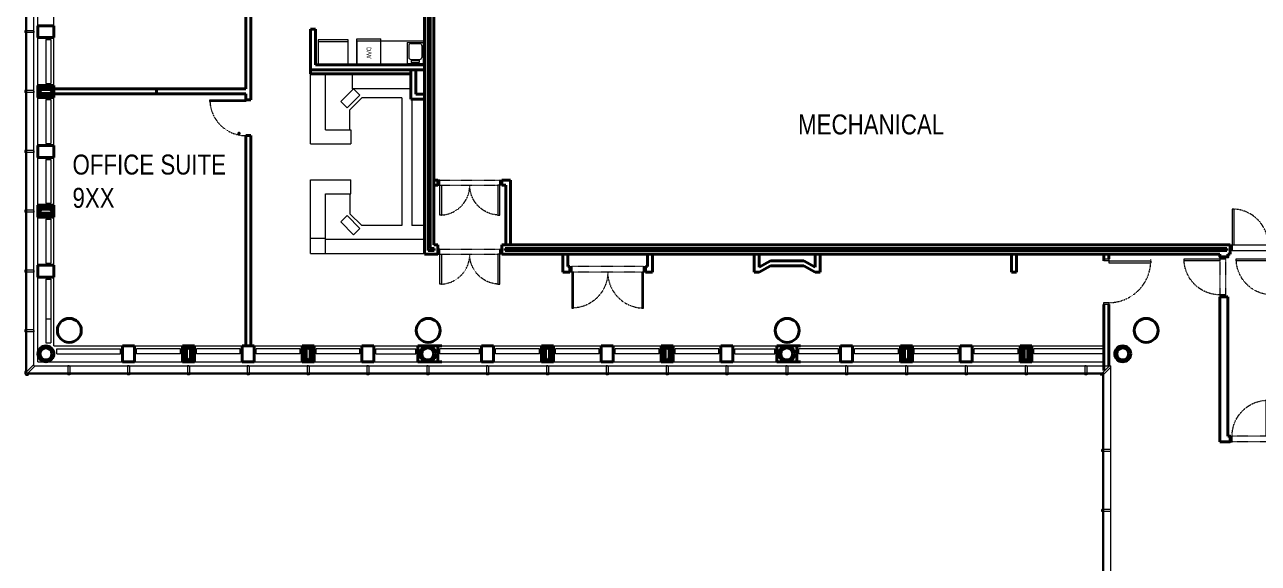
# Model space of a CAD drawing. Header units: inches. Extents: x -2978 to 4308, y -21 to 2608.
# Drawn here: x -2978 to -1741, y 1251 to 1791 of the extents above; entities that cross this region are included whole.
import ezdxf

# ---------------------------------------------------------------- set-up
doc = ezdxf.new("R2010")
doc.units = ezdxf.units.IN
doc.header["$LTSCALE"] = 0.2
doc.header["$MEASUREMENT"] = 0
doc.header["$PDSIZE"] = 8
doc.linetypes.add('HIDDEN', pattern=[0.375, 0.25, -0.125])
doc.layers.get('0').update_dxf_attribs({"color": 20, "linetype": 'CONTINUOUS', "lineweight": 40})
for name, color, linetype, lineweight in [('Annotations', 40, 'CONTINUOUS', 5), ('Framing', 141, 'CONTINUOUS', 15), ('Projections', 151, 'HIDDEN', 5), ('Viewed', 150, 'CONTINUOUS', 9), ('Walls', 7, 'CONTINUOUS', 40)]:
    doc.layers.add(name, color=color, linetype=linetype, lineweight=lineweight)
doc.styles.get("Standard").update_dxf_attribs({"font": 'arial.ttf', "width": 0.8})

# ---------------------------------------------------------------- blocks, each defined once
blk = doc.blocks.new('AC21A')
for p, q in [((0, 0.5), (0, -0.5)), ((1, 0.5), (0, 0.5)), ((0.925, -0.5), (0.925, 0.5)), ((1, -0.5), (1, 0.5)), ((0, -0.5), (1, -0.5))]:
    blk.add_line(p, q)
blk = doc.blocks.new('DR1_3')
at = {"color": 0, "linetype": 'ByBlock', "lineweight": -2, "flags": 128}
for points in [[(2, 5.625), (0, 5.625), (0, 0), (2, 0)], [(2, 0), (3.75, 0), (3.75, -36), (2, -36)], [(40, 5.625), (38, 5.625), (38, 0), (40, 0)]]:
    blk.add_lwpolyline(points, close=True, dxfattribs=at)
at = {"layer": 'Projections'}
for p, q in [((2, 5.625), (38, 5.625)), ((2, 0), (38, 0))]:
    blk.add_line(p, q, dxfattribs=at)
at = {"layer": 'Projections', "extrusion": (0, 0, -1)}
blk.add_arc((-2, 0), 36, 180, 270, dxfattribs=at)
blk = doc.blocks.new('DR1_5')
at = {"color": 0, "linetype": 'ByBlock', "lineweight": -2, "flags": 128}
for points in [[(2, 5.625), (0, 5.625), (0, 0), (2, 0)], [(2, 0), (3.75, 0), (3.75, -36), (2, -36)], [(40, 5.625), (38, 5.625), (38, 0), (40, 0)]]:
    blk.add_lwpolyline(points, close=True, dxfattribs=at)
at = {"layer": 'Projections'}
for p, q in [((2, 5.625), (38, 5.625)), ((2, 0), (38, 0))]:
    blk.add_line(p, q, dxfattribs=at)
at = {"layer": 'Projections', "extrusion": (0, 0, -1)}
blk.add_arc((-2, 0), 36, 180, 270, dxfattribs=at)
blk = doc.blocks.new('DR1_11')
at = {"color": 0, "linetype": 'ByBlock', "lineweight": -2}
for p, q in [((2, 5.625), (38, 5.625)), ((2, 0), (38, 0))]:
    blk.add_line(p, q, dxfattribs=at)
at = {"color": 0, "linetype": 'ByBlock', "lineweight": -2, "extrusion": (0, 0, -1), "flags": 128}
for points in [[(-2, 5.625), (0, 5.625), (0, 0), (-2, 0)], [(-40, 5.625), (-38, 5.625), (-38, 0), (-40, 0)]]:
    blk.add_lwpolyline(points, close=True, dxfattribs=at)
at = {"color": 0, "linetype": 'ByBlock', "lineweight": -2, "extrusion": (0, 0, -1)}
blk.add_lwpolyline([(-2, 0), (-3.75, 0), (-3.75, -36), (-2, -36)], close=True, dxfattribs=at)
at = {"layer": 'Projections', "extrusion": (0, 0, -1)}
blk.add_arc((-2, 0), 36, 180, 270, dxfattribs=at)
blk = doc.blocks.new('DR1_14')
at = {"color": 0, "linetype": 'ByBlock', "lineweight": -2, "flags": 128}
for points in [[(2, 5.625), (0, 5.625), (0, 0), (2, 0)], [(2, 0), (3.75, 0), (3.75, -36), (2, -36)], [(40, 5.625), (38, 5.625), (38, 0), (40, 0)]]:
    blk.add_lwpolyline(points, close=True, dxfattribs=at)
at = {"layer": 'Projections'}
for p, q in [((2, 5.625), (38, 5.625)), ((2, 0), (38, 0))]:
    blk.add_line(p, q, dxfattribs=at)
at = {"layer": 'Projections', "extrusion": (0, 0, -1)}
blk.add_arc((-2, 0), 36, 180, 270, dxfattribs=at)

msp = doc.modelspace()

# ---------------------------------------------------------------- linework, layer by layer
at = {"layer": 'Framing'}
for p, q in [((-1896.11, 1556.591), (-1891.11, 1556.591)), ((-1896.11, 1554.591), (-1896.11, 1556.591)), ((-1896.11, 1556.591), (-1891.11, 1556.591)), ((-1891.11, 1554.591), (-1896.11, 1554.591)), ((-1891.11, 1556.591), (-1891.11, 1554.591)), ((-1891.11, 1554.591), (-1849.11, 1554.591)), ((-1891.11, 1554.591), (-1891.11, 1552.491)), ((-1891.11, 1552.491), (-1849.11, 1552.491)), ((-1849.11, 1554.591), (-1849.11, 1552.491)), ((-1896.11, 1510.591), (-1896.11, 1512.591)), ((-1896.11, 1512.591), (-1891.11, 1512.591)), ((-1891.11, 1510.591), (-1896.11, 1510.591)), ((-1891.11, 1510.591), (-1896.11, 1510.591)), ((-1891.11, 1512.591), (-1891.11, 1510.591))]:
    msp.add_line(p, q, dxfattribs=at)
msp.add_lwpolyline([(-2756.737, 1714.272), (-2792.737, 1714.272), (-2792.737, 1716.022), (-2756.737, 1716.022)], close=True, dxfattribs=at)
at = {"layer": 'Framing', "flags": 128}
for points in [[(-2564.089, 1635.397), (-2564.089, 1630.397), (-2562.089, 1630.397), (-2562.089, 1635.397)], [(-2500.089, 1635.397), (-2500.089, 1630.397), (-2502.089, 1630.397), (-2502.089, 1635.397)], [(-2562.089, 1630.397), (-2560.339, 1630.397), (-2560.339, 1600.397), (-2562.089, 1600.397)], [(-2502.089, 1630.397), (-2503.839, 1630.397), (-2503.839, 1600.397), (-2502.089, 1600.397)], [(-2564.089, 1566.147), (-2564.089, 1561.147), (-2562.089, 1561.147), (-2562.089, 1566.147)], [(-2562.089, 1561.147), (-2560.339, 1561.147), (-2560.339, 1531.147), (-2562.089, 1531.147)], [(-2502.089, 1561.147), (-2503.839, 1561.147), (-2503.839, 1531.147), (-2502.089, 1531.147)], [(-2500.089, 1566.147), (-2500.089, 1561.147), (-2502.089, 1561.147), (-2502.089, 1566.147)], [(-2431.714, 1548.772), (-2429.714, 1548.772), (-2429.714, 1543.147), (-2431.714, 1543.147)], [(-2357.714, 1548.772), (-2355.714, 1548.772), (-2355.714, 1543.147), (-2357.714, 1543.147)], [(-2427.964, 1543.147), (-2429.714, 1543.147), (-2429.714, 1507.147), (-2427.964, 1507.147)], [(-2357.714, 1543.147), (-2359.464, 1543.147), (-2359.464, 1507.147), (-2357.714, 1507.147)]]:
    msp.add_lwpolyline(points, close=True, dxfattribs=at)
at = {"layer": 'Projections'}
for p, q in [((-2562.089, 1635.397), (-2502.089, 1635.397)), ((-2562.089, 1630.397), (-2502.089, 1630.397)), ((-2562.089, 1566.147), (-2502.089, 1566.147)), ((-2562.089, 1561.147), (-2502.089, 1561.147)), ((-2357.714, 1548.772), (-2429.714, 1548.772)), ((-2357.714, 1543.147), (-2429.714, 1543.147))]:
    msp.add_line(p, q, dxfattribs=at)
for centre, radius, start, end in [((-2756.737, 1716.022), 36, 182.78631, 270), ((-2562.089, 1630.397), 30.051, 273.338471, 0), ((-2562.089, 1561.147), 30.051, 273.338471, 0), ((-2357.714, 1543.147), 36, 180, 270)]:
    msp.add_arc(centre, radius, start, end, dxfattribs=at)
at = {"layer": 'Projections', "extrusion": (0, 0, -1)}
for centre, radius, start, end in [((2502.089, 1630.397), 30.051, 273.338471, 0), ((2502.089, 1561.147), 30.051, 273.338471, 0), ((2429.714, 1543.147), 36, 180, 270)]:
    msp.add_arc(centre, radius, start, end, dxfattribs=at)
at = {"layer": 'Projections'}
msp.add_ellipse((-1891.11, 1554.591), major_axis=(-29.698, -29.698), ratio=1, start_param=0.78539816, end_param=2.385987, dxfattribs=at)
at = {"layer": 'Viewed'}
for p, q in [((-2977.237, 1441.25), (-2977.237, 2607.25)), ((-2976.237, 1442.25), (-2976.237, 2606.25)), ((-2969.237, 1449.25), (-2969.237, 2599.25)), ((-2965.237, 1790.25), (-2965.237, 1834.25)), ((-2949.237, 1790.25), (-2949.237, 1834.25)), ((-2977.237, 1785.25), (-2978.237, 1785.25)), ((-2978.237, 1785.25), (-2978.237, 1783.25)), ((-2977.237, 1783.25), (-2978.237, 1783.25)), ((-2976.237, 1784.5), (-2977.237, 1784.5)), ((-2976.237, 1784), (-2977.237, 1784)), ((-2969.237, 1785.25), (-2976.237, 1785.25)), ((-2969.237, 1783.25), (-2976.237, 1783.25)), ((-2969.237, 1784.664), (-2969.237, 1783.25)), ((-2965.237, 1730.25), (-2965.237, 1778.25)), ((-2957.237, 1776.25), (-2952.237, 1776.25)), ((-2957.237, 1776.25), (-2957.237, 1732.25)), ((-2952.237, 1776.25), (-2952.237, 1732.25)), ((-2949.237, 1730.25), (-2949.237, 1778.25)), ((-2645.314, 1750.897), (-2645.314, 1776.897)), ((-2645.314, 1776.897), (-2621.314, 1776.897)), ((-2645.214, 1774.897), (-2576.214, 1774.897)), ((-2645.214, 1774.897), (-2645.214, 1750.897)), ((-2621.314, 1750.897), (-2621.314, 1776.897)), ((-2594.717, 1773.397), (-2594.717, 1752.397)), ((-2594.717, 1773.397), (-2578.717, 1773.397)), ((-2593.217, 1770.397), (-2593.217, 1758.397)), ((-2591.217, 1772.397), (-2582.217, 1772.397)), ((-2580.217, 1770.397), (-2580.217, 1758.397)), ((-2578.717, 1773.397), (-2578.717, 1752.397)), ((-2645.314, 1750.897), (-2621.314, 1750.897)), ((-2594.717, 1752.397), (-2578.717, 1752.397)), ((-2591.217, 1756.397), (-2582.217, 1756.397)), ((-2582.717, 1755.397), (-2590.717, 1755.397)), ((-2590.717, 1755.397), (-2590.717, 1753.397)), ((-2582.717, 1753.397), (-2590.717, 1753.397)), ((-2582.717, 1755.397), (-2582.717, 1753.397)), ((-2957.237, 1732.25), (-2952.237, 1732.25)), ((-2691.737, 1671.834), (-2691.737, 1741.897)), ((-2676.737, 1685.834), (-2676.737, 1741.897)), ((-2650.083, 1741.772), (-2650.083, 1726.772)), ((-2977.237, 1725.25), (-2978.237, 1725.25)), ((-2978.237, 1725.25), (-2978.237, 1723.25)), ((-2977.237, 1723.25), (-2978.237, 1723.25)), ((-2976.237, 1724.5), (-2977.237, 1724.5)), ((-2976.237, 1724), (-2977.237, 1724)), ((-2969.237, 1725.25), (-2976.237, 1725.25)), ((-2969.237, 1723.25), (-2976.237, 1723.25)), ((-2969.237, 1724.664), (-2969.237, 1723.25)), ((-2591.214, 1726.772), (-2650.083, 1726.772)), ((-2965.237, 1670.25), (-2965.237, 1718.25)), ((-2957.237, 1716.25), (-2952.237, 1716.25)), ((-2957.237, 1716.25), (-2957.237, 1672.25)), ((-2952.237, 1716.25), (-2952.237, 1672.25)), ((-2949.237, 1670.25), (-2949.237, 1718.25)), ((-2652.311, 1705.927), (-2640.436, 1717.802)), ((-2600.214, 1717.802), (-2640.436, 1717.802)), ((-2600.214, 1717.802), (-2600.214, 1589.866)), ((-2590.214, 1716.521), (-2590.214, 1589.866)), ((-2652.311, 1685.834), (-2652.311, 1705.927)), ((-2676.737, 1685.834), (-2651.525, 1685.834)), ((-2651.525, 1685.834), (-2651.525, 1671.834)), ((-2957.237, 1672.25), (-2952.237, 1672.25)), ((-2691.737, 1671.834), (-2651.525, 1671.834)), ((-2978.237, 1665.25), (-2978.237, 1663.25)), ((-2977.237, 1665.25), (-2978.237, 1665.25)), ((-2977.237, 1663.25), (-2978.237, 1663.25)), ((-2976.237, 1664.5), (-2977.237, 1664.5)), ((-2976.237, 1664), (-2977.237, 1664)), ((-2969.237, 1665.25), (-2976.237, 1665.25)), ((-2969.237, 1663.25), (-2976.237, 1663.25)), ((-2969.237, 1664.664), (-2969.237, 1663.25)), ((-2965.237, 1610.25), (-2965.237, 1658.25)), ((-2949.237, 1610.25), (-2949.237, 1658.25)), ((-2957.237, 1656.25), (-2957.237, 1612.25)), ((-2957.237, 1656.25), (-2952.237, 1656.25)), ((-2952.237, 1656.25), (-2952.237, 1612.25)), ((-2691.737, 1561.772), (-2691.737, 1635.834)), ((-2691.737, 1635.834), (-2651.525, 1635.834)), ((-2651.525, 1621.834), (-2651.525, 1635.834)), ((-2676.737, 1561.772), (-2676.737, 1621.834)), ((-2676.737, 1621.834), (-2651.525, 1621.834)), ((-2652.311, 1621.834), (-2652.311, 1601.741)), ((-2957.237, 1612.25), (-2952.237, 1612.25)), ((-2977.237, 1605.25), (-2978.237, 1605.25)), ((-2978.237, 1605.25), (-2978.237, 1603.25)), ((-2977.237, 1603.25), (-2978.237, 1603.25)), ((-2976.237, 1604.5), (-2977.237, 1604.5)), ((-2976.237, 1604), (-2977.237, 1604)), ((-2969.237, 1605.25), (-2976.237, 1605.25)), ((-2969.237, 1603.25), (-2976.237, 1603.25)), ((-2969.237, 1604.664), (-2969.237, 1603.25)), ((-2965.237, 1550.25), (-2965.237, 1598.25)), ((-2957.237, 1596.25), (-2952.237, 1596.25)), ((-2957.237, 1596.25), (-2957.237, 1552.25)), ((-2952.237, 1596.25), (-2952.237, 1552.25)), ((-2949.237, 1550.25), (-2949.237, 1598.25)), ((-2652.311, 1601.741), (-2640.436, 1589.866)), ((-2600.214, 1589.866), (-2640.436, 1589.866)), ((-2576.214, 1589.866), (-2590.214, 1589.866)), ((-2676.737, 1576.772), (-2691.737, 1576.772)), ((-2576.737, 1575.772), (-2676.737, 1575.772)), ((-2691.737, 1561.772), (-2576.737, 1561.772)), ((-2957.237, 1552.25), (-2952.237, 1552.25)), ((-2977.237, 1545.25), (-2978.237, 1545.25)), ((-2978.237, 1545.25), (-2978.237, 1543.25)), ((-2977.237, 1543.25), (-2978.237, 1543.25)), ((-2976.237, 1544.5), (-2977.237, 1544.5)), ((-2976.237, 1544), (-2977.237, 1544)), ((-2969.237, 1545.25), (-2976.237, 1545.25)), ((-2969.237, 1543.25), (-2976.237, 1543.25)), ((-2969.237, 1544.664), (-2969.237, 1543.25)), ((-2965.237, 1453.25), (-2965.237, 1538.25)), ((-2957.237, 1536.25), (-2957.237, 1472.25)), ((-2957.237, 1536.25), (-2952.237, 1536.25)), ((-2952.237, 1536.25), (-2952.237, 1472.25)), ((-2949.237, 1469.25), (-2949.237, 1538.25)), ((-2978.237, 1485.25), (-2978.237, 1483.25)), ((-2977.237, 1485.25), (-2978.237, 1485.25)), ((-2969.237, 1485.25), (-2976.237, 1485.25)), ((-2957.237, 1496.25), (-2952.237, 1496.25)), ((-2977.237, 1483.25), (-2978.237, 1483.25)), ((-2976.237, 1484.5), (-2977.237, 1484.5)), ((-2976.237, 1484), (-2977.237, 1484)), ((-2969.237, 1483.25), (-2976.237, 1483.25)), ((-2969.237, 1484.664), (-2969.237, 1483.25)), ((-2957.237, 1472.25), (-2952.237, 1472.25)), ((-2949.237, 1469.25), (-2880.237, 1469.25)), ((-2946.237, 1466.25), (-2882.237, 1466.25)), ((-2946.237, 1461.25), (-2946.237, 1466.25)), ((-2946.237, 1461.25), (-2882.237, 1461.25)), ((-2882.237, 1461.25), (-2882.237, 1466.25)), ((-2868.237, 1469.25), (-2820.237, 1469.25)), ((-2822.237, 1466.25), (-2866.237, 1466.25)), ((-2866.237, 1461.25), (-2866.237, 1466.25)), ((-2822.237, 1461.25), (-2866.237, 1461.25)), ((-2822.237, 1461.25), (-2822.237, 1466.25)), ((-2808.237, 1469.25), (-2760.237, 1469.25)), ((-2806.237, 1461.25), (-2806.237, 1466.25)), ((-2762.237, 1466.25), (-2806.237, 1466.25)), ((-2762.237, 1461.25), (-2806.237, 1461.25)), ((-2762.237, 1461.25), (-2762.237, 1466.25)), ((-2748.237, 1469.25), (-2700.237, 1469.25)), ((-2702.237, 1466.25), (-2746.237, 1466.25)), ((-2746.237, 1461.25), (-2746.237, 1466.25)), ((-2702.237, 1461.25), (-2746.237, 1461.25)), ((-2702.237, 1461.25), (-2702.237, 1466.25)), ((-2688.237, 1469.25), (-2640.237, 1469.25)), ((-2642.237, 1466.25), (-2686.237, 1466.25)), ((-2686.237, 1461.25), (-2686.237, 1466.25)), ((-2642.237, 1461.25), (-2686.237, 1461.25)), ((-2642.237, 1461.25), (-2642.237, 1466.25)), ((-2628.237, 1469.25), (-2584.237, 1469.25)), ((-2626.237, 1466.25), (-2586.237, 1466.25)), ((-2626.237, 1461.25), (-2626.237, 1466.25)), ((-2626.237, 1461.25), (-2586.237, 1461.25)), ((-2586.237, 1461.25), (-2586.237, 1466.25)), ((-2564.237, 1469.25), (-2520.237, 1469.25)), ((-2562.237, 1461.25), (-2562.237, 1466.25)), ((-2522.237, 1466.25), (-2562.237, 1466.25)), ((-2522.237, 1461.25), (-2562.237, 1461.25)), ((-2522.237, 1461.25), (-2522.237, 1466.25)), ((-2508.237, 1469.25), (-2460.237, 1469.25)), ((-2462.237, 1466.25), (-2506.237, 1466.25)), ((-2506.237, 1461.25), (-2506.237, 1466.25)), ((-2462.237, 1461.25), (-2506.237, 1461.25)), ((-2462.237, 1461.25), (-2462.237, 1466.25)), ((-2448.237, 1469.25), (-2400.237, 1469.25)), ((-2402.237, 1466.25), (-2446.237, 1466.25)), ((-2446.237, 1461.25), (-2446.237, 1466.25)), ((-2402.237, 1461.25), (-2446.237, 1461.25)), ((-2402.237, 1461.25), (-2402.237, 1466.25)), ((-2388.237, 1469.25), (-2340.237, 1469.25)), ((-2342.237, 1466.25), (-2386.237, 1466.25)), ((-2386.237, 1461.25), (-2386.237, 1466.25)), ((-2342.237, 1461.25), (-2386.237, 1461.25)), ((-2342.237, 1461.25), (-2342.237, 1466.25)), ((-2328.237, 1469.25), (-2280.237, 1469.25)), ((-2282.237, 1466.25), (-2326.237, 1466.25)), ((-2326.237, 1461.25), (-2326.237, 1466.25)), ((-2282.237, 1461.25), (-2326.237, 1461.25)), ((-2282.237, 1461.25), (-2282.237, 1466.25)), ((-2268.237, 1469.25), (-2224.237, 1469.25)), ((-2266.237, 1466.25), (-2226.237, 1466.25)), ((-2266.237, 1461.25), (-2266.237, 1466.25)), ((-2266.237, 1461.25), (-2226.237, 1461.25)), ((-2226.237, 1461.25), (-2226.237, 1466.25)), ((-2204.237, 1469.25), (-2160.237, 1469.25)), ((-2162.237, 1466.25), (-2202.237, 1466.25)), ((-2202.237, 1461.25), (-2202.237, 1466.25)), ((-2162.237, 1461.25), (-2202.237, 1461.25)), ((-2162.237, 1461.25), (-2162.237, 1466.25)), ((-2148.237, 1469.25), (-2100.237, 1469.25)), ((-2102.237, 1466.25), (-2146.237, 1466.25)), ((-2146.237, 1461.25), (-2146.237, 1466.25)), ((-2102.237, 1461.25), (-2146.237, 1461.25)), ((-2102.237, 1461.25), (-2102.237, 1466.25)), ((-2088.237, 1469.25), (-2040.237, 1469.25)), ((-2042.237, 1466.25), (-2086.237, 1466.25)), ((-2086.237, 1461.25), (-2086.237, 1466.25)), ((-2042.237, 1461.25), (-2086.237, 1461.25)), ((-2042.237, 1461.25), (-2042.237, 1466.25)), ((-2028.237, 1469.25), (-1980.237, 1469.25)), ((-2026.237, 1461.25), (-2026.237, 1466.25)), ((-1982.237, 1466.25), (-2026.237, 1466.25)), ((-1982.237, 1461.25), (-2026.237, 1461.25)), ((-1982.237, 1461.25), (-1982.237, 1466.25)), ((-1968.237, 1469.25), (-1896.11, 1469.25)), ((-1896.11, 1466.25), (-1966.237, 1466.25)), ((-1966.237, 1461.25), (-1966.237, 1466.25)), ((-1896.11, 1461.25), (-1966.237, 1461.25)), ((-2976.237, 1443.664), (-2969.237, 1450.664)), ((-2974.823, 1442.25), (-2967.823, 1449.25)), ((-2969.237, 1449.25), (-1889.237, 1449.25)), ((-2965.237, 1453.25), (-2880.237, 1453.25)), ((-2933.823, 1449.25), (-2935.237, 1449.25)), ((-2935.237, 1449.25), (-2935.237, 1442.25)), ((-2933.237, 1449.25), (-2933.237, 1442.25)), ((-2873.823, 1449.25), (-2875.237, 1449.25)), ((-2875.237, 1449.25), (-2875.237, 1442.25)), ((-2873.237, 1449.25), (-2873.237, 1442.25)), ((-2868.237, 1453.25), (-2820.237, 1453.25)), ((-2813.823, 1449.25), (-2815.237, 1449.25)), ((-2815.237, 1449.25), (-2815.237, 1442.25)), ((-2813.237, 1449.25), (-2813.237, 1442.25)), ((-2808.237, 1453.25), (-2760.237, 1453.25)), ((-2753.823, 1449.25), (-2755.237, 1449.25)), ((-2755.237, 1449.25), (-2755.237, 1442.25)), ((-2753.237, 1449.25), (-2753.237, 1442.25)), ((-2748.237, 1453.25), (-2700.237, 1453.25)), ((-2693.823, 1449.25), (-2695.237, 1449.25)), ((-2695.237, 1449.25), (-2695.237, 1442.25)), ((-2693.237, 1449.25), (-2693.237, 1442.25)), ((-2688.237, 1453.25), (-2640.237, 1453.25)), ((-2633.823, 1449.25), (-2635.237, 1449.25)), ((-2635.237, 1449.25), (-2635.237, 1442.25)), ((-2633.237, 1449.25), (-2633.237, 1442.25)), ((-2628.237, 1453.25), (-2584.237, 1453.25)), ((-2575.237, 1449.25), (-2575.237, 1442.25)), ((-2573.823, 1449.25), (-2575.237, 1449.25)), ((-2573.237, 1449.25), (-2573.237, 1442.25)), ((-2564.237, 1453.25), (-2520.237, 1453.25)), ((-2513.823, 1449.25), (-2515.237, 1449.25)), ((-2515.237, 1449.25), (-2515.237, 1442.25)), ((-2513.237, 1449.25), (-2513.237, 1442.25)), ((-2508.237, 1453.25), (-2460.237, 1453.25)), ((-2453.823, 1449.25), (-2455.237, 1449.25)), ((-2455.237, 1449.25), (-2455.237, 1442.25)), ((-2453.237, 1449.25), (-2453.237, 1442.25)), ((-2448.237, 1453.25), (-2400.237, 1453.25)), ((-2393.823, 1449.25), (-2395.237, 1449.25)), ((-2395.237, 1449.25), (-2395.237, 1442.25)), ((-2393.237, 1449.25), (-2393.237, 1442.25)), ((-2388.237, 1453.25), (-2340.237, 1453.25)), ((-2333.823, 1449.25), (-2335.237, 1449.25)), ((-2335.237, 1449.25), (-2335.237, 1442.25)), ((-2333.237, 1449.25), (-2333.237, 1442.25)), ((-2328.237, 1453.25), (-2280.237, 1453.25)), ((-2273.823, 1449.25), (-2275.237, 1449.25)), ((-2275.237, 1449.25), (-2275.237, 1442.25)), ((-2273.237, 1449.25), (-2273.237, 1442.25)), ((-2268.237, 1453.25), (-2224.237, 1453.25)), ((-2213.823, 1449.25), (-2215.237, 1449.25)), ((-2215.237, 1449.25), (-2215.237, 1442.25)), ((-2213.237, 1449.25), (-2213.237, 1442.25)), ((-2204.237, 1453.25), (-2160.237, 1453.25)), ((-2153.823, 1449.25), (-2155.237, 1449.25)), ((-2155.237, 1449.25), (-2155.237, 1442.25)), ((-2153.237, 1449.25), (-2153.237, 1442.25)), ((-2148.237, 1453.25), (-2100.237, 1453.25)), ((-2093.823, 1449.25), (-2095.237, 1449.25)), ((-2095.237, 1449.25), (-2095.237, 1442.25)), ((-2093.237, 1449.25), (-2093.237, 1442.25)), ((-2088.237, 1453.25), (-2040.237, 1453.25)), ((-2033.823, 1449.25), (-2035.237, 1449.25)), ((-2035.237, 1449.25), (-2035.237, 1442.25)), ((-2033.237, 1449.25), (-2033.237, 1442.25)), ((-2028.237, 1453.25), (-1980.237, 1453.25)), ((-1973.823, 1449.25), (-1975.237, 1449.25)), ((-1975.237, 1449.25), (-1975.237, 1442.25)), ((-1973.237, 1449.25), (-1973.237, 1442.25)), ((-1968.237, 1453.25), (-1896.11, 1453.25)), ((-1915.237, 1449.25), (-1915.237, 1442.25)), ((-1913.823, 1449.25), (-1915.237, 1449.25)), ((-1913.237, 1449.25), (-1913.237, 1442.25)), ((-1897.652, 1442.25), (-1890.652, 1449.25)), ((-1896.237, 1440.836), (-1889.237, 1447.836)), ((-1889.237, 1123.25), (-1889.237, 1449.25)), ((-2978.487, 1443.664), (-2978.487, 1441.25)), ((-2977.237, 1443.664), (-2978.487, 1443.664)), ((-2978.487, 1441.25), (-2974.823, 1441.25)), ((-2977.237, 1440), (-2977.237, 1443.664)), ((-2977.237, 1441.25), (-1896.237, 1441.25)), ((-2977.237, 1440), (-2974.823, 1440)), ((-2976.237, 1442.25), (-1896.237, 1442.25)), ((-2974.823, 1441.25), (-2974.823, 1440)), ((-2935.237, 1441.25), (-2935.237, 1440.25)), ((-2933.237, 1440.25), (-2935.237, 1440.25)), ((-2934.487, 1442.25), (-2934.487, 1441.25)), ((-2933.987, 1442.25), (-2933.987, 1441.25)), ((-2933.237, 1441.25), (-2933.237, 1440.25)), ((-2875.237, 1441.25), (-2875.237, 1440.25)), ((-2873.237, 1440.25), (-2875.237, 1440.25)), ((-2874.487, 1442.25), (-2874.487, 1441.25)), ((-2873.987, 1442.25), (-2873.987, 1441.25)), ((-2873.237, 1441.25), (-2873.237, 1440.25)), ((-2815.237, 1441.25), (-2815.237, 1440.25)), ((-2813.237, 1440.25), (-2815.237, 1440.25)), ((-2814.487, 1442.25), (-2814.487, 1441.25)), ((-2813.987, 1442.25), (-2813.987, 1441.25)), ((-2813.237, 1441.25), (-2813.237, 1440.25)), ((-2755.237, 1441.25), (-2755.237, 1440.25)), ((-2753.237, 1440.25), (-2755.237, 1440.25)), ((-2754.487, 1442.25), (-2754.487, 1441.25)), ((-2753.987, 1442.25), (-2753.987, 1441.25)), ((-2753.237, 1441.25), (-2753.237, 1440.25)), ((-2695.237, 1441.25), (-2695.237, 1440.25)), ((-2693.237, 1440.25), (-2695.237, 1440.25)), ((-2694.487, 1442.25), (-2694.487, 1441.25)), ((-2693.987, 1442.25), (-2693.987, 1441.25)), ((-2693.237, 1441.25), (-2693.237, 1440.25)), ((-2635.237, 1441.25), (-2635.237, 1440.25)), ((-2633.237, 1440.25), (-2635.237, 1440.25)), ((-2634.487, 1442.25), (-2634.487, 1441.25)), ((-2633.987, 1442.25), (-2633.987, 1441.25)), ((-2633.237, 1441.25), (-2633.237, 1440.25)), ((-2575.237, 1441.25), (-2575.237, 1440.25)), ((-2573.237, 1440.25), (-2575.237, 1440.25)), ((-2574.487, 1442.25), (-2574.487, 1441.25)), ((-2573.987, 1442.25), (-2573.987, 1441.25)), ((-2573.237, 1441.25), (-2573.237, 1440.25)), ((-2515.237, 1441.25), (-2515.237, 1440.25)), ((-2513.237, 1440.25), (-2515.237, 1440.25)), ((-2514.487, 1442.25), (-2514.487, 1441.25)), ((-2513.987, 1442.25), (-2513.987, 1441.25)), ((-2513.237, 1441.25), (-2513.237, 1440.25)), ((-2455.237, 1441.25), (-2455.237, 1440.25)), ((-2453.237, 1440.25), (-2455.237, 1440.25)), ((-2454.487, 1442.25), (-2454.487, 1441.25)), ((-2453.987, 1442.25), (-2453.987, 1441.25)), ((-2453.237, 1441.25), (-2453.237, 1440.25)), ((-2395.237, 1441.25), (-2395.237, 1440.25)), ((-2393.237, 1440.25), (-2395.237, 1440.25)), ((-2394.487, 1442.25), (-2394.487, 1441.25)), ((-2393.987, 1442.25), (-2393.987, 1441.25)), ((-2393.237, 1441.25), (-2393.237, 1440.25)), ((-2335.237, 1441.25), (-2335.237, 1440.25)), ((-2333.237, 1440.25), (-2335.237, 1440.25)), ((-2334.487, 1442.25), (-2334.487, 1441.25)), ((-2333.987, 1442.25), (-2333.987, 1441.25)), ((-2333.237, 1441.25), (-2333.237, 1440.25)), ((-2275.237, 1441.25), (-2275.237, 1440.25)), ((-2273.237, 1440.25), (-2275.237, 1440.25)), ((-2274.487, 1442.25), (-2274.487, 1441.25)), ((-2273.987, 1442.25), (-2273.987, 1441.25)), ((-2273.237, 1441.25), (-2273.237, 1440.25)), ((-2215.237, 1441.25), (-2215.237, 1440.25)), ((-2213.237, 1440.25), (-2215.237, 1440.25)), ((-2214.487, 1442.25), (-2214.487, 1441.25)), ((-2213.987, 1442.25), (-2213.987, 1441.25)), ((-2213.237, 1441.25), (-2213.237, 1440.25)), ((-2155.237, 1441.25), (-2155.237, 1440.25)), ((-2153.237, 1440.25), (-2155.237, 1440.25)), ((-2154.487, 1442.25), (-2154.487, 1441.25)), ((-2153.987, 1442.25), (-2153.987, 1441.25)), ((-2153.237, 1441.25), (-2153.237, 1440.25)), ((-2095.237, 1441.25), (-2095.237, 1440.25)), ((-2093.237, 1440.25), (-2095.237, 1440.25)), ((-2094.487, 1442.25), (-2094.487, 1441.25)), ((-2093.987, 1442.25), (-2093.987, 1441.25)), ((-2093.237, 1441.25), (-2093.237, 1440.25)), ((-2035.237, 1441.25), (-2035.237, 1440.25)), ((-2033.237, 1440.25), (-2035.237, 1440.25)), ((-2034.487, 1442.25), (-2034.487, 1441.25)), ((-2033.987, 1442.25), (-2033.987, 1441.25)), ((-2033.237, 1441.25), (-2033.237, 1440.25)), ((-1975.237, 1441.25), (-1975.237, 1440.25)), ((-1973.237, 1440.25), (-1975.237, 1440.25)), ((-1974.487, 1442.25), (-1974.487, 1441.25)), ((-1973.987, 1442.25), (-1973.987, 1441.25)), ((-1973.237, 1441.25), (-1973.237, 1440.25)), ((-1915.237, 1441.25), (-1915.237, 1440.25)), ((-1913.237, 1440.25), (-1915.237, 1440.25)), ((-1914.487, 1442.25), (-1914.487, 1441.25)), ((-1913.987, 1442.25), (-1913.987, 1441.25)), ((-1913.237, 1441.25), (-1913.237, 1440.25)), ((-1899.652, 1441.25), (-1897.237, 1441.25)), ((-1899.652, 1441.25), (-1899.652, 1440)), ((-1897.237, 1440), (-1899.652, 1440)), ((-1897.237, 1123.25), (-1897.237, 1441.25)), ((-1897.237, 1441.25), (-1897.237, 1440)), ((-1896.237, 1123.25), (-1896.237, 1442.25)), ((-1897.237, 1365.25), (-1898.237, 1365.25)), ((-1898.237, 1363.25), (-1898.237, 1365.25)), ((-1897.237, 1363.25), (-1898.237, 1363.25)), ((-1896.237, 1364.5), (-1897.237, 1364.5)), ((-1896.237, 1364), (-1897.237, 1364)), ((-1889.237, 1365.25), (-1896.237, 1365.25)), ((-1889.237, 1363.25), (-1896.237, 1363.25)), ((-1889.237, 1358.25), (-1889.237, 1359.664)), ((-1897.237, 1305.25), (-1898.237, 1305.25)), ((-1898.237, 1303.25), (-1898.237, 1305.25)), ((-1897.237, 1303.25), (-1898.237, 1303.25)), ((-1896.237, 1304.5), (-1897.237, 1304.5)), ((-1896.237, 1304), (-1897.237, 1304)), ((-1889.237, 1305.25), (-1896.237, 1305.25)), ((-1889.237, 1303.25), (-1896.237, 1303.25)), ((-1889.237, 1298.25), (-1889.237, 1299.664))]:
    msp.add_line(p, q, dxfattribs=at)
for points in [[(-2648.701, 1726.961), (-2661.428, 1714.233), (-2655.065, 1707.869), (-2642.337, 1720.597)], [(-2648.701, 1580.707), (-2661.428, 1593.435), (-2655.065, 1599.799), (-2642.337, 1587.071)]]:
    msp.add_lwpolyline(points, close=True, dxfattribs=at)
for centre, start, end in [((-2591.217, 1770.397), 90, 180), ((-2582.217, 1770.397), 0, 90), ((-2591.217, 1758.397), 180, 270), ((-2582.217, 1758.397), 270, 0)]:
    msp.add_arc(centre, 2, start, end, dxfattribs=at)
at = {"layer": 'Walls'}
for p, q in [((-2568.214, 1831.897), (-2568.214, 1641.772)), ((-2568.089, 1570.397), (-2568.089, 1831.951)), ((-2577.339, 1561.147), (-2577.339, 1828.772)), ((-2573.714, 1564.772), (-2573.714, 1830.772)), ((-2571.714, 1566.772), (-2571.714, 1830.915)), ((-2756.737, 1800.272), (-2756.737, 1727.022)), ((-2751.737, 1800.272), (-2751.737, 1716.022)), ((-2949.237, 1790.25), (-2965.237, 1790.25)), ((-2965.237, 1790.25), (-2965.237, 1778.25)), ((-2949.237, 1790.25), (-2949.237, 1778.25)), ((-2686.737, 1786.897), (-2691.737, 1786.897)), ((-2691.737, 1741.897), (-2691.737, 1786.897)), ((-2686.737, 1786.897), (-2686.737, 1750.897)), ((-2949.237, 1778.25), (-2965.237, 1778.25)), ((-2576.214, 1745.897), (-2691.737, 1745.897)), ((-2576.214, 1750.897), (-2686.737, 1750.897)), ((-2591.214, 1745.897), (-2591.214, 1716.521)), ((-2586.214, 1745.897), (-2586.214, 1721.521)), ((-2591.214, 1741.897), (-2691.737, 1741.897)), ((-2949.237, 1730.25), (-2965.237, 1730.25)), ((-2965.237, 1730.25), (-2965.237, 1718.25)), ((-2953.237, 1728.25), (-2961.237, 1728.25)), ((-2953.237, 1726.25), (-2961.237, 1726.25)), ((-2953.237, 1722.25), (-2961.237, 1722.25)), ((-2953.237, 1720.25), (-2961.237, 1720.25)), ((-2949.81, 1722.022), (-2756.737, 1722.022)), ((-2949.407, 1727.022), (-2756.737, 1727.022)), ((-2949.237, 1730.25), (-2949.237, 1718.25)), ((-2846.214, 1727.022), (-2846.214, 1722.022)), ((-2756.737, 1722.022), (-2756.737, 1716.022)), ((-2576.214, 1721.521), (-2586.214, 1721.521)), ((-2949.237, 1718.25), (-2965.237, 1718.25)), ((-2756.737, 1716.022), (-2751.737, 1716.022)), ((-2576.214, 1716.521), (-2591.214, 1716.521)), ((-2756.737, 1680.022), (-2756.737, 1469.522)), ((-2756.737, 1680.022), (-2751.737, 1680.022)), ((-2751.737, 1680.022), (-2751.737, 1469.25)), ((-2949.237, 1670.25), (-2965.237, 1670.25)), ((-2965.237, 1670.25), (-2965.237, 1658.25)), ((-2949.237, 1658.25), (-2965.237, 1658.25)), ((-2949.237, 1670.25), (-2949.237, 1658.25)), ((-2568.089, 1635.397), (-2564.089, 1635.397)), ((-2564.089, 1635.397), (-2564.089, 1630.397)), ((-2500.089, 1635.397), (-2491.089, 1635.397)), ((-2500.089, 1635.397), (-2500.089, 1630.397)), ((-2491.089, 1570.397), (-2491.089, 1635.397)), ((-2568.089, 1630.397), (-2564.089, 1630.397)), ((-2500.089, 1630.397), (-2496.089, 1630.397)), ((-2496.089, 1570.397), (-2496.089, 1630.397)), ((-2949.237, 1610.25), (-2965.237, 1610.25)), ((-2965.237, 1610.25), (-2965.237, 1598.25)), ((-2949.237, 1610.25), (-2949.237, 1598.25)), ((-2949.237, 1598.25), (-2965.237, 1598.25)), ((-2953.237, 1608.25), (-2961.237, 1608.25)), ((-2953.237, 1606.25), (-2961.237, 1606.25)), ((-2953.237, 1602.25), (-2961.237, 1602.25)), ((-2953.237, 1600.25), (-2961.237, 1600.25)), ((-2564.089, 1561.147), (-2577.339, 1561.147)), ((-2567.714, 1564.772), (-2573.714, 1564.772)), ((-2567.714, 1566.772), (-2571.714, 1566.772)), ((-2564.089, 1570.397), (-2568.089, 1570.397)), ((-2567.714, 1566.772), (-2567.714, 1564.772)), ((-2564.089, 1570.397), (-2564.089, 1561.147)), ((-2500.089, 1570.397), (-2500.089, 1561.147)), ((-1779.714, 1570.397), (-2500.089, 1570.397)), ((-1779.714, 1561.147), (-2500.089, 1561.147)), ((-1779.714, 1566.772), (-2496.464, 1566.772)), ((-2496.464, 1566.772), (-2496.464, 1564.772)), ((-1779.714, 1564.772), (-2496.464, 1564.772)), ((-2438.714, 1543.147), (-2438.714, 1561.147)), ((-2433.714, 1548.772), (-2433.714, 1561.147)), ((-2353.714, 1548.772), (-2353.714, 1561.147)), ((-2348.714, 1543.147), (-2348.714, 1561.147)), ((-2246.714, 1561.147), (-2246.714, 1543.147)), ((-2241.714, 1561.147), (-2241.714, 1548.147)), ((-2185.714, 1561.147), (-2185.714, 1548.147)), ((-2180.714, 1561.147), (-2180.714, 1543.147)), ((-1988.714, 1561.147), (-1988.714, 1543.147)), ((-1983.714, 1561.147), (-1983.714, 1543.147)), ((-1896.11, 1554.591), (-1896.11, 1561.147)), ((-1891.11, 1556.591), (-1891.11, 1561.147)), ((-1769.339, 1570.397), (-1779.714, 1570.397)), ((-1772.964, 1566.772), (-1779.714, 1566.772)), ((-1772.964, 1564.772), (-1779.714, 1564.772)), ((-1772.964, 1566.772), (-1772.964, 1564.772)), ((-1769.339, 1561.147), (-1771.714, 1561.147)), ((-1769.339, 1570.397), (-1769.339, 1561.147)), ((-2949.237, 1550.25), (-2965.237, 1550.25)), ((-2965.237, 1550.25), (-2965.237, 1538.25)), ((-2949.237, 1550.25), (-2949.237, 1538.25)), ((-2433.714, 1548.772), (-2431.714, 1548.772)), ((-2431.714, 1548.772), (-2431.714, 1543.147)), ((-2355.714, 1548.772), (-2353.714, 1548.772)), ((-2355.714, 1543.147), (-2355.714, 1548.772)), ((-2230.456, 1554.647), (-2241.714, 1548.147)), ((-2230.456, 1549.647), (-2241.714, 1543.147)), ((-2196.973, 1554.647), (-2230.456, 1554.647)), ((-2196.973, 1549.647), (-2230.456, 1549.647)), ((-2196.973, 1554.647), (-2185.714, 1548.147)), ((-2196.973, 1549.647), (-2185.714, 1543.147)), ((-2949.237, 1538.25), (-2965.237, 1538.25)), ((-2431.714, 1543.147), (-2438.714, 1543.147)), ((-2348.714, 1543.147), (-2355.714, 1543.147)), ((-2246.714, 1543.147), (-2241.714, 1543.147)), ((-2180.714, 1543.147), (-2185.714, 1543.147)), ((-1983.714, 1543.147), (-1988.714, 1543.147)), ((-1896.11, 1444.619), (-1896.11, 1510.591)), ((-1891.11, 1510.591), (-1891.11, 1449.25)), ((-1779.714, 1518.397), (-1779.714, 1373.147)), ((-1771.714, 1518.397), (-1779.714, 1518.397)), ((-1771.714, 1518.397), (-1771.714, 1447.147)), ((-2880.237, 1469.25), (-2880.237, 1453.25)), ((-2880.237, 1469.25), (-2868.237, 1469.25)), ((-2868.237, 1469.25), (-2868.237, 1453.25)), ((-2820.237, 1469.25), (-2820.237, 1453.25)), ((-2820.237, 1469.25), (-2808.237, 1469.25)), ((-2818.237, 1465.25), (-2818.237, 1457.25)), ((-2816.237, 1465.25), (-2816.237, 1457.25)), ((-2812.237, 1465.25), (-2812.237, 1457.25)), ((-2810.237, 1465.25), (-2810.237, 1457.25)), ((-2808.237, 1469.25), (-2808.237, 1453.25)), ((-2760.237, 1469.25), (-2760.237, 1453.25)), ((-2760.237, 1469.25), (-2748.237, 1469.25)), ((-2748.237, 1469.25), (-2748.237, 1453.25)), ((-2700.237, 1469.25), (-2700.237, 1453.25)), ((-2700.237, 1469.25), (-2688.237, 1469.25)), ((-2698.237, 1465.25), (-2698.237, 1457.25)), ((-2696.237, 1465.25), (-2696.237, 1457.25)), ((-2692.237, 1465.25), (-2692.237, 1457.25)), ((-2690.237, 1465.25), (-2690.237, 1457.25)), ((-2688.237, 1469.25), (-2688.237, 1453.25)), ((-2640.237, 1469.25), (-2640.237, 1453.25)), ((-2640.237, 1469.25), (-2628.237, 1469.25)), ((-2628.237, 1469.25), (-2628.237, 1453.25)), ((-2584.237, 1469.25), (-2584.237, 1453.25)), ((-2584.237, 1469.25), (-2572.237, 1469.25)), ((-2572.237, 1469.25), (-2560.237, 1469.25)), ((-2564.237, 1469.25), (-2564.237, 1453.25)), ((-2520.237, 1469.25), (-2520.237, 1453.25)), ((-2520.237, 1469.25), (-2508.237, 1469.25)), ((-2508.237, 1469.25), (-2508.237, 1453.25)), ((-2460.237, 1469.25), (-2460.237, 1453.25)), ((-2460.237, 1469.25), (-2448.237, 1469.25)), ((-2458.237, 1465.25), (-2458.237, 1457.25)), ((-2456.237, 1465.25), (-2456.237, 1457.25)), ((-2452.237, 1465.25), (-2452.237, 1457.25)), ((-2450.237, 1465.25), (-2450.237, 1457.25)), ((-2448.237, 1469.25), (-2448.237, 1453.25)), ((-2400.237, 1469.25), (-2400.237, 1453.25)), ((-2400.237, 1469.25), (-2388.237, 1469.25)), ((-2388.237, 1469.25), (-2388.237, 1453.25)), ((-2340.237, 1469.25), (-2340.237, 1453.25)), ((-2340.237, 1469.25), (-2328.237, 1469.25)), ((-2338.237, 1465.25), (-2338.237, 1457.25)), ((-2336.237, 1465.25), (-2336.237, 1457.25)), ((-2332.237, 1465.25), (-2332.237, 1457.25)), ((-2330.237, 1465.25), (-2330.237, 1457.25)), ((-2328.237, 1469.25), (-2328.237, 1453.25)), ((-2280.237, 1469.25), (-2280.237, 1453.25)), ((-2280.237, 1469.25), (-2268.237, 1469.25)), ((-2268.237, 1469.25), (-2268.237, 1453.25)), ((-2224.237, 1469.25), (-2224.237, 1453.25)), ((-2224.237, 1469.25), (-2212.237, 1469.25)), ((-2212.237, 1469.25), (-2200.237, 1469.25)), ((-2204.237, 1469.25), (-2204.237, 1453.25)), ((-2160.237, 1469.25), (-2160.237, 1453.25)), ((-2160.237, 1469.25), (-2148.237, 1469.25)), ((-2148.237, 1469.25), (-2148.237, 1453.25)), ((-2100.237, 1469.25), (-2100.237, 1453.25)), ((-2100.237, 1469.25), (-2088.237, 1469.25)), ((-2098.237, 1465.25), (-2098.237, 1457.25)), ((-2096.237, 1465.25), (-2096.237, 1457.25)), ((-2092.237, 1465.25), (-2092.237, 1457.25)), ((-2090.237, 1465.25), (-2090.237, 1457.25)), ((-2088.237, 1469.25), (-2088.237, 1453.25)), ((-2040.237, 1469.25), (-2040.237, 1453.25)), ((-2040.237, 1469.25), (-2028.237, 1469.25)), ((-2028.237, 1469.25), (-2028.237, 1453.25)), ((-1980.237, 1469.25), (-1980.237, 1453.25)), ((-1980.237, 1469.25), (-1968.237, 1469.25)), ((-1978.237, 1465.25), (-1978.237, 1457.25)), ((-1976.237, 1465.25), (-1976.237, 1457.25)), ((-1972.237, 1465.25), (-1972.237, 1457.25)), ((-1970.237, 1465.25), (-1970.237, 1457.25)), ((-1968.237, 1469.25), (-1968.237, 1453.25)), ((-1771.714, 1470.772), (-1771.714, 1450.772)), ((-2880.237, 1453.25), (-2868.237, 1453.25)), ((-2820.237, 1453.25), (-2808.237, 1453.25)), ((-2760.237, 1453.25), (-2748.237, 1453.25)), ((-2700.237, 1453.25), (-2688.237, 1453.25)), ((-2640.237, 1453.25), (-2628.237, 1453.25)), ((-2584.237, 1453.25), (-2572.237, 1453.25)), ((-2572.237, 1453.25), (-2560.237, 1453.25)), ((-2520.237, 1453.25), (-2508.237, 1453.25)), ((-2460.237, 1453.25), (-2448.237, 1453.25)), ((-2400.237, 1453.25), (-2388.237, 1453.25)), ((-2340.237, 1453.25), (-2328.237, 1453.25)), ((-2280.237, 1453.25), (-2268.237, 1453.25)), ((-2224.237, 1453.25), (-2212.237, 1453.25)), ((-2212.237, 1453.25), (-2200.237, 1453.25)), ((-2160.237, 1453.25), (-2148.237, 1453.25)), ((-2100.237, 1453.25), (-2088.237, 1453.25)), ((-2040.237, 1453.25), (-2028.237, 1453.25)), ((-1980.237, 1453.25), (-1968.237, 1453.25)), ((-1771.714, 1447.147), (-1771.714, 1378.772)), ((-1769.527, 1378.772), (-1769.527, 1373.147))]:
    msp.add_line(p, q, dxfattribs=at)
at = {"layer": 'Walls', "flags": 128}
for points in [[(-1771.714, 1561.147), (-1771.714, 1558.397), (-1779.714, 1558.397), (-1779.714, 1561.147)], [(-1779.714, 1373.147), (-1769.527, 1373.147), (-1769.527, 1378.772), (-1771.714, 1378.772)]]:
    msp.add_lwpolyline(points, dxfattribs=at)
at = {"layer": 'Walls'}
for centre, radius in [((-2933.714, 1484.772), 12), ((-2573.714, 1484.772), 12), ((-2213.714, 1484.772), 12), ((-1853.714, 1484.772), 12), ((-2957.237, 1461.25), 8), ((-2957.237, 1461.25), 6), ((-2574.237, 1461.25), 8), ((-2574.237, 1461.25), 6), ((-2214.237, 1461.25), 8), ((-2214.237, 1461.25), 6), ((-1877.237, 1461.25), 8), ((-1877.237, 1461.25), 6)]:
    msp.add_circle(centre, radius, dxfattribs=at)
for centre, radius, start, end in [((-2961.237, 1724.25), 4, 90, 270), ((-2961.237, 1724.25), 2, 90, 270), ((-2953.237, 1724.25), 4, 270, 90), ((-2953.237, 1724.25), 2, 270, 90), ((-2961.237, 1604.25), 4, 90, 270), ((-2961.237, 1604.25), 2, 90, 270), ((-2953.237, 1604.25), 4, 270, 90), ((-2953.237, 1604.25), 2, 270, 90), ((-2814.237, 1465.25), 4, 0, 180), ((-2814.237, 1465.25), 2, 0, 180), ((-2694.237, 1465.25), 4, 0, 180), ((-2694.237, 1465.25), 2, 0, 180), ((-2454.237, 1465.25), 4, 0, 180), ((-2454.237, 1465.25), 2, 0, 180), ((-2334.237, 1465.25), 4, 0, 180), ((-2334.237, 1465.25), 2, 0, 180), ((-2094.237, 1465.25), 4, 0, 180), ((-2094.237, 1465.25), 2, 0, 180), ((-1974.237, 1465.25), 4, 0, 180), ((-1974.237, 1465.25), 2, 0, 180), ((-2814.237, 1457.25), 4, 180, 0), ((-2814.237, 1457.25), 2, 180, 0), ((-2694.237, 1457.25), 4, 180, 0), ((-2694.237, 1457.25), 2, 180, 0), ((-2454.237, 1457.25), 4, 180, 0), ((-2454.237, 1457.25), 2, 180, 0), ((-2334.237, 1457.25), 4, 180, 0), ((-2334.237, 1457.25), 2, 180, 0), ((-2094.237, 1457.25), 4, 180, 0), ((-2094.237, 1457.25), 2, 180, 0), ((-1974.237, 1457.25), 4, 180, 0), ((-1974.237, 1457.25), 2, 180, 0)]:
    msp.add_arc(centre, radius, start, end, dxfattribs=at)
msp.add_point((-2763.411, 1682.44), dxfattribs=at)

# ---------------------------------------------------------------- block references
at = {"layer": 'Framing', "extrusion": (0, 0, -1), "rotation": 180}
msp.add_blockref('DR1_11', (1769.339, 1570.397), dxfattribs=at)
at = {"layer": 'Framing'}
for name, p, rotation in [('DR1_14', (-1779.714, 1558.397), 270), ('DR1_3', (-1727.339, 1558.397), 270), ('DR1_5', (-1729.527, 1378.772), 180)]:
    msp.add_blockref(name, p, dxfattribs=dict(at, rotation=rotation))
at = {"layer": 'Viewed', "xscale": 24, "yscale": 30, "zscale": 63, "rotation": 90}
msp.add_blockref('AC21A', (-2669.158, 1751.937), dxfattribs=at)

# ---------------------------------------------------------------- texts
at = {"layer": 'Annotations', "char_height": 20, "attachment_point": 1}
for s, insert, width in [('MECHANICAL', (-2202.818, 1701.222), 181.49647), ('{OFFICE SUITE\\P9XX}', (-2930.532, 1661), 284.05333)]:
    msp.add_mtext(s, dxfattribs=dict(at, insert=insert, width=width))
at = {"layer": 'Viewed', "width": 0.75}
msp.add_text('D/W', height=4.5, rotation=270, dxfattribs=at).set_placement((-2635.482, 1768.76))

doc.saveas('drawing.dxf')
